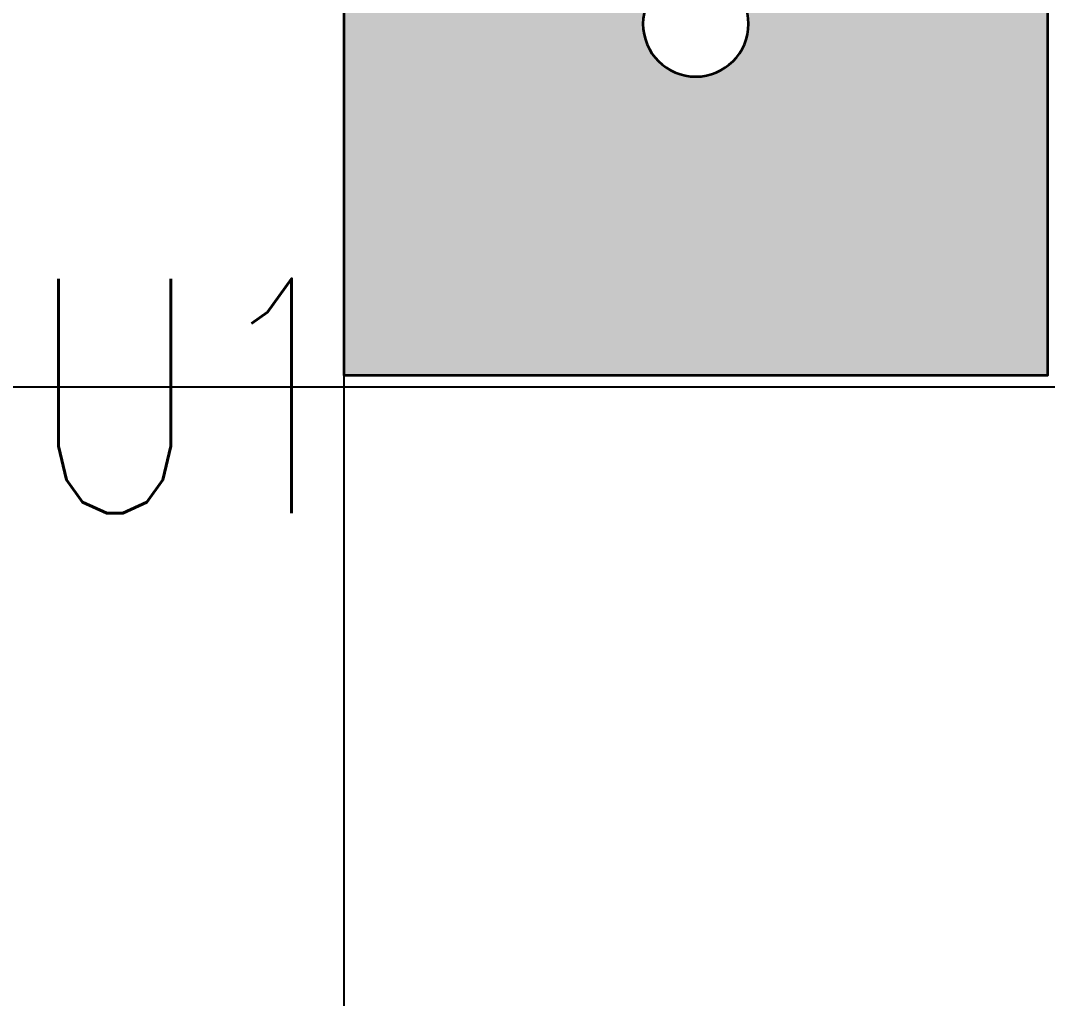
# Model space of a CAD drawing. Header units: inches. Extents: x -12418 to 183584, y -29325 to 19878.
# Drawn here: x 13524 to 14400, y 678 to 1512 of the extents above; entities that cross this region are included whole.
import ezdxf
from ezdxf.enums import TextEntityAlignment as Align

# ---------------------------------------------------------------- set-up
doc = ezdxf.new("R2010")
doc.units = ezdxf.units.IN
doc.header["$LTSCALE"] = 25
doc.header["$MEASUREMENT"] = 0
doc.linetypes.add('DASHDOT', pattern=[25.4, 12.7, -6.35, 0, -6.35])
doc.layers.get('0').update_dxf_attribs({"color": 8})
doc.layers.add('00-Ground Floor$0$False Ceiling', color=251, linetype='Continuous')
for name, color, linetype, lineweight in [('E-LITE-CIRC', 6, 'Continuous', 25), ('E-LITE-CIRC-NUMB', 6, 'Continuous', 25), ('E-LITE-CLNG', 150, 'Continuous', 35), ('E-LITE-CLNG-CNDT', 6, 'DASHDOT', 35), ('E-LITE-CTRL', 6, 'Continuous', 25), ('E-LITE-IDEN', 6, 'Continuous', 25)]:
    doc.layers.add(name, color=color, linetype=linetype, lineweight=lineweight)
doc.styles.add('DC_Simplex', font='SIMPLEX.shx', dxfattribs={"width": 0.7})

# ---------------------------------------------------------------- blocks, each defined once
blk = doc.blocks.new('00-Ground Floor$0$A$Ce9e1c4c3')
at = {"layer": '00-Ground Floor$0$False Ceiling', "color": 254, "linetype": 'Continuous'}
for p, q in [((-86200, -847.43), (-86200, 2532.57)), ((-87636.7, 1200), (-84482.07, 1200))]:
    blk.add_line(p, q, dxfattribs=at)
blk = doc.blocks.new('00-Ground Floor')
at = {"layer": '00-Ground Floor$0$False Ceiling', "color": 254}
blk.add_blockref('00-Ground Floor$0$A$Ce9e1c4c3', (100000, 0), dxfattribs=at)
blk = doc.blocks.new('*U308')
h = blk.add_hatch(color=254)
h.dxf.hatch_style = 1
h.paths.add_polyline_path([(-300, 300), (-300, -300), (300, -300), (300, 300)])
edge = h.paths.add_edge_path(flags=16)
edge.add_arc((0, 0), 45, 0, 360)
blk.add_lwpolyline([(-300, 300), (-300, -300), (300, -300), (300, 300)], close=True)
blk.add_circle((0, 0), 45)
at = {"layer": 'E-LITE-CIRC-NUMB', "style": 'DC_Simplex', "width": 0.7, "flags": 8}
blk.add_attdef('CIRCUIT', text='', height=200, rotation=0, dxfattribs=at).set_placement((-473.9, 300), align=Align.RIGHT)
at = {"layer": 'E-LITE-CTRL', "style": 'DC_Simplex', "width": 0.7, "flags": 8}
blk.add_attdef('CONTROL', (1118.9, -935), '', height=200, rotation=360, dxfattribs=at)
at = {"layer": 'E-LITE-IDEN', "style": 'DC_Simplex', "width": 0.7, "flags": 8}
blk.add_attdef('TYPE', (-114.57, 448.55), '', height=200, rotation=360, dxfattribs=at)

msp = doc.modelspace()

# ---------------------------------------------------------------- block references
at = {"layer": 'E-LITE-CLNG', "xscale": -1}
msp.add_blockref('*U308', (14100, 1509.6), dxfattribs=at)
at = {"layer": 'E-LITE-CLNG-CNDT', "color": 1}
msp.add_blockref('00-Ground Floor', (0, 0), dxfattribs=at)

# ---------------------------------------------------------------- texts
at = {"layer": 'E-LITE-CIRC', "style": 'DC_Simplex', "width": 0.8}
msp.add_text('U1', height=200, rotation=0.00003, dxfattribs=at).set_placement((13529.01, 1092.15))

doc.saveas('drawing.dxf')
